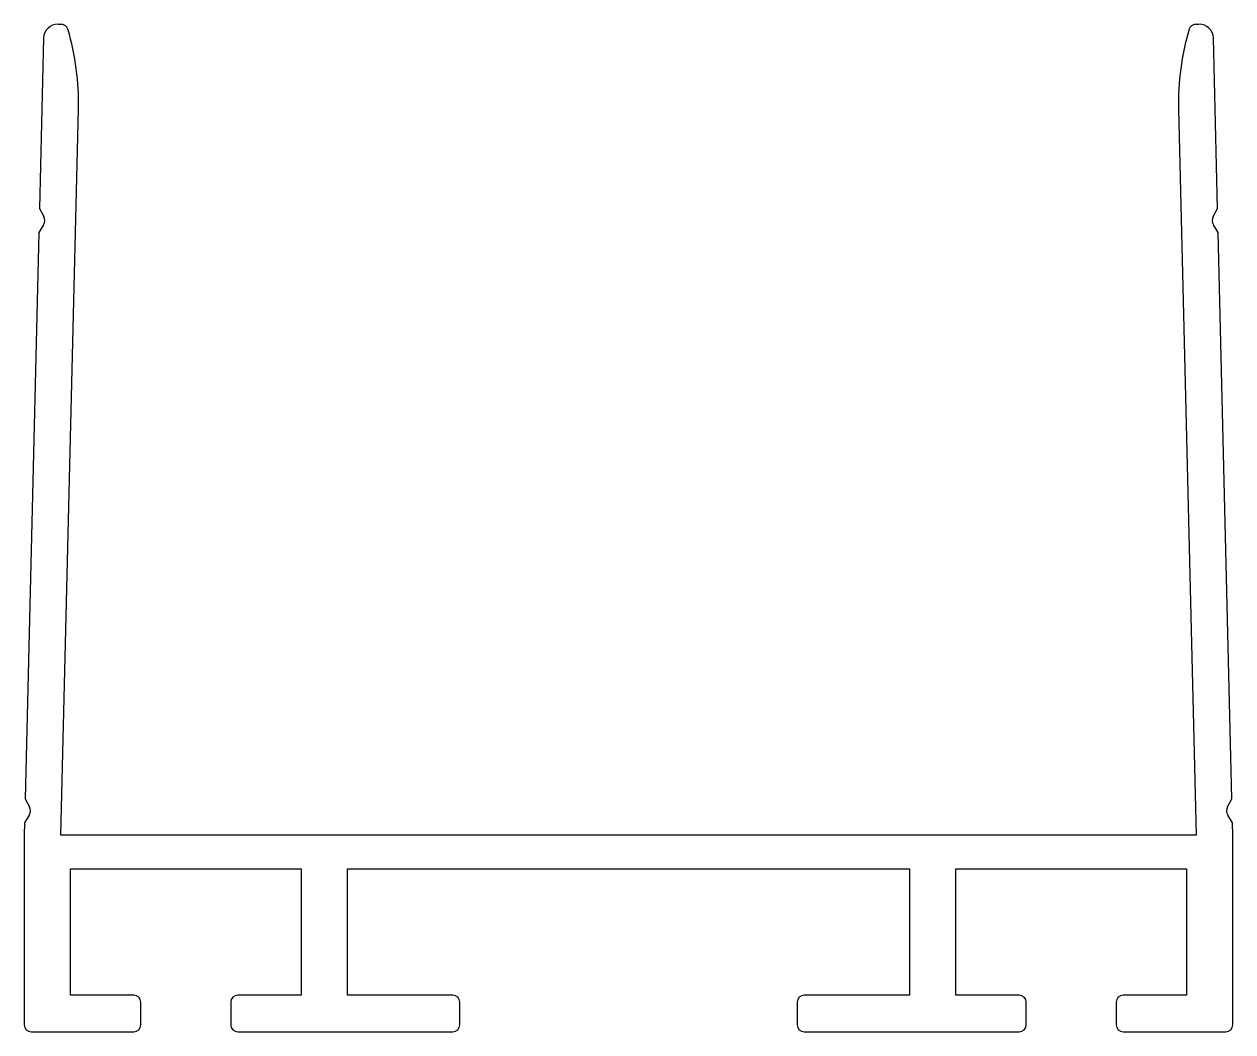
# Model space of a CAD drawing. Extents: x 1452 to 1495, y 1959.7 to 1995.5.
import ezdxf

# ---------------------------------------------------------------- set-up
doc = ezdxf.new("R2010")
doc.units = 0
doc.layers.get('0').update_dxf_attribs({"linetype": 'CONTINUOUS'})

msp = doc.modelspace()

# ---------------------------------------------------------------- linework, layer by layer
for p, q in [((1453.214, 1995.511), (1453.334, 1995.508)), ((1493.685, 1995.508), (1493.804, 1995.511)), ((1452.702, 1995.023), (1452.554, 1988.952)), ((1494.465, 1988.95), (1494.316, 1995.023)), ((1453.31, 1966.673), (1453.941, 1992.492)), ((1493.079, 1992.492), (1493.71, 1966.673)), ((1452.554, 1988.952), (1452.706, 1988.672)), ((1494.312, 1988.671), (1494.465, 1988.95)), ((1452.699, 1988.371), (1452.533, 1988.098)), ((1494.485, 1988.1), (1494.32, 1988.37)), ((1452.533, 1988.098), (1452.041, 1967.958)), ((1494.978, 1967.957), (1494.485, 1988.1)), ((1452.041, 1967.958), (1452.193, 1967.678)), ((1494.825, 1967.677), (1494.978, 1967.957)), ((1452.186, 1967.378), (1452.02, 1967.105)), ((1494.999, 1967.106), (1494.833, 1967.378)), ((1452.02, 1967.105), (1452.009, 1966.673)), ((1495.009, 1966.673), (1494.999, 1967.106)), ((1452.009, 1966.673), (1452.009, 1959.923)), ((1493.71, 1966.673), (1453.31, 1966.673)), ((1495.009, 1959.923), (1495.009, 1966.673)), ((1453.659, 1960.973), (1453.659, 1965.473)), ((1453.659, 1965.473), (1461.859, 1965.473)), ((1461.859, 1965.473), (1461.859, 1960.973)), ((1463.509, 1960.973), (1463.509, 1965.473)), ((1463.509, 1965.473), (1483.509, 1965.473)), ((1483.509, 1965.473), (1483.509, 1960.973)), ((1485.159, 1960.973), (1485.159, 1965.473)), ((1485.159, 1965.473), (1493.359, 1965.473)), ((1493.359, 1965.473), (1493.359, 1960.973)), ((1455.909, 1960.973), (1453.659, 1960.973)), ((1461.859, 1960.973), (1459.609, 1960.973)), ((1467.259, 1960.973), (1463.509, 1960.973)), ((1483.509, 1960.973), (1479.759, 1960.973)), ((1487.409, 1960.973), (1485.159, 1960.973)), ((1493.359, 1960.973), (1491.109, 1960.973)), ((1456.159, 1959.923), (1456.159, 1960.723)), ((1459.359, 1960.723), (1459.359, 1959.923)), ((1467.509, 1959.923), (1467.509, 1960.723)), ((1479.509, 1960.723), (1479.509, 1959.923)), ((1487.659, 1959.923), (1487.659, 1960.723)), ((1490.859, 1960.723), (1490.859, 1959.923)), ((1452.259, 1959.673), (1455.909, 1959.673)), ((1459.609, 1959.673), (1467.259, 1959.673)), ((1479.759, 1959.673), (1487.409, 1959.673)), ((1491.109, 1959.673), (1494.759, 1959.673))]:
    msp.add_line(p, q)
for centre, radius, start, end in [((1453.202, 1995.011), 0.5, 88.5997, 178.6), ((1453.327, 1995.258), 0.25, 16.3916, 88.5997), ((1444.693, 1992.718), 9.25, 358.6, 16.3916), ((1502.326, 1992.718), 9.25, 163.6084, 181.4), ((1493.692, 1995.258), 0.25, 91.4004, 163.6084), ((1493.816, 1995.011), 0.5, 1.4, 91.4004), ((1452.443, 1988.528), 0.3, 328.6001, 28.6683), ((1494.576, 1988.528), 0.3, 151.479, 211.5809), ((1451.93, 1967.534), 0.3, 328.6507, 28.6372), ((1495.089, 1967.534), 0.3, 151.552, 211.4003), ((1455.909, 1960.723), 0.25, 0, 90), ((1459.609, 1960.723), 0.25, 90, 180), ((1467.259, 1960.723), 0.25, 0, 90), ((1479.759, 1960.723), 0.25, 90, 180), ((1487.409, 1960.723), 0.25, 0, 90), ((1491.109, 1960.723), 0.25, 90, 180), ((1452.259, 1959.923), 0.25, 180, 270), ((1455.909, 1959.923), 0.25, 270, 0), ((1459.609, 1959.923), 0.25, 180, 270), ((1467.259, 1959.923), 0.25, 270, 0), ((1479.759, 1959.923), 0.25, 180, 270), ((1487.409, 1959.923), 0.25, 270, 0), ((1491.109, 1959.923), 0.25, 180, 270), ((1494.759, 1959.923), 0.25, 270, 0)]:
    msp.add_arc(centre, radius, start, end)

doc.saveas('drawing.dxf')
